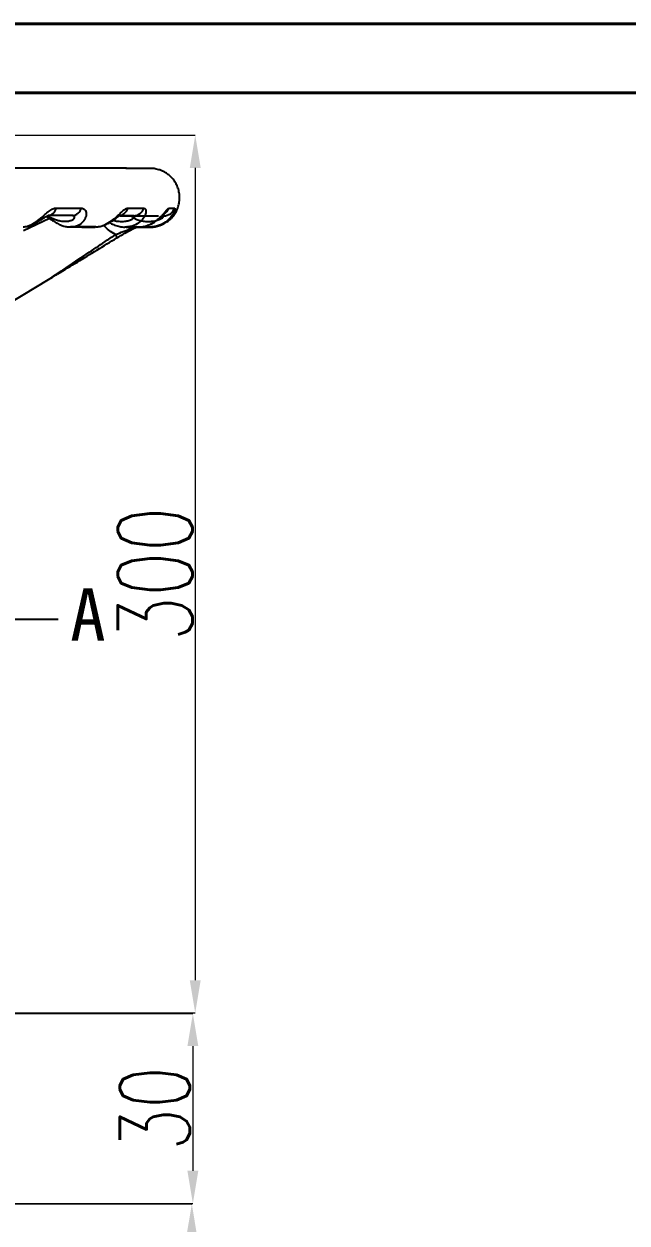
# Model space of a CAD drawing. Header units: millimetres. Extents: x 2454 to 4226, y 715 to 1968.
# Drawn here: x 3138.3 to 3322.9, y 1601.1 to 1968.4 of the extents above; entities that cross this region are included whole.
import ezdxf

# ---------------------------------------------------------------- set-up
doc = ezdxf.new("R2010")
doc.units = ezdxf.units.MM
for name, color, linetype, lineweight in [('AM_5', 3, 'Continuous', 25), ('AM_BOR', 7, 'Continuous', 50), ('文字', 7, 'Continuous', 13), ('标注', 3, 'Continuous', 13), ('粗实线', 7, 'Continuous', 40)]:
    doc.layers.add(name, color=color, linetype=linetype, lineweight=lineweight)
doc.layers.add('layer 1', color=7, linetype='Continuous')
doc.styles.add('SLDTEXTSTYLE1', font='txt.shx', dxfattribs={"width": 0.7, "bigfont": 'gbcbig.shx'})
doc.styles.add('STYLE1', font='txt.shx', dxfattribs={"width": 0.8, "height": 3, "bigfont": 'hzdx.shx'})
doc.dimstyles.new('SLDDIMSTYLE12$0', dxfattribs={"dimtxt": 12, "dimasz": 10, "dimexe": 0, "dimexo": 0.0625, "dimgap": 0.875, "dimtad": 1, "dimdec": 1, "dimlfac": 1.8, "dimrnd": 1e-09, "dimzin": 12, "dimdsep": 46, "dimtxsty": 'SLDTEXTSTYLE1', "dimcen": 0.09, "dimdle": 8.16, "dimclrd": 3, "dimclre": 3, "dimadec": 0, "dimazin": 3, "dimtfac": 1, "dimtdec": 1, "dimtofl": 0, "dimtmove": 0, "dimatfit": 3, "dimfxl": 0, "dimfrac": 2, "dimtolj": 1, "dimlwd": 5, "dimlwe": 5, "dimarcsym": 0})

# ---------------------------------------------------------------- blocks, each defined once
blk = doc.blocks.new('*D48')
at = {"layer": 'Defpoints', "color": 0, "transparency": 16777216}
for p in [(3045.7, 1934.27), (3087.52, 1665.43), (3190.72, 1665.43)]:
    blk.add_point(p, dxfattribs=at)
at = {"layer": '标注', "color": 3, "lineweight": 5, "transparency": 16777216}
blk.add_line((3045.76, 1934.27), (3190.72, 1934.27), dxfattribs=at)
at = {"layer": '标注', "color": 3, "linetype": 'Continuous', "lineweight": 5, "transparency": 16777216}
for p, q in [((3190.72, 1924.27), (3190.72, 1675.43)), ((3087.59, 1665.43), (3190.72, 1665.43))]:
    blk.add_line(p, q, dxfattribs=at)
at = {"layer": '标注', "color": 3, "transparency": 16777216}
for points in [[(3189.05, 1924.27), (3192.39, 1924.27), (3190.72, 1934.27)], [(3189.05, 1675.43), (3192.39, 1675.43), (3190.72, 1665.43)]]:
    blk.add_solid(points, dxfattribs=at)
at = {"layer": '标注', "color": 0, "transparency": 16777216, "insert": (3178.42, 1799.85), "char_height": 10, "attachment_point": 5, "rotation": 90, "style": 'SLDTEXTSTYLE1'}
blk.add_mtext('\\A1;{\\H2.28571x;300}', dxfattribs=at)
blk = doc.blocks.new('*D49')
at = {"layer": 'Defpoints', "color": 0, "transparency": 16777216}
for p in [(3088.86, 1665.26), (3089.76, 1607.09), (3189.99, 1607.09)]:
    blk.add_point(p, dxfattribs=at)
at = {"layer": '标注', "color": 3, "lineweight": 5, "transparency": 16777216}
blk.add_line((3088.93, 1665.26), (3189.99, 1665.26), dxfattribs=at)
at = {"layer": '标注', "color": 3, "linetype": 'Continuous', "lineweight": 5, "transparency": 16777216}
for p, q in [((3189.99, 1655.26), (3189.99, 1617.09)), ((3089.82, 1607.09), (3189.99, 1607.09))]:
    blk.add_line(p, q, dxfattribs=at)
at = {"layer": '标注', "color": 3, "transparency": 16777216}
for points in [[(3188.33, 1655.26), (3191.66, 1655.26), (3189.99, 1665.26)], [(3188.33, 1617.09), (3191.66, 1617.09), (3189.99, 1607.09)]]:
    blk.add_solid(points, dxfattribs=at)
at = {"layer": '标注', "color": 0, "transparency": 16777216, "insert": (3178.4, 1636.18), "char_height": 10, "attachment_point": 5, "rotation": 90, "style": 'SLDTEXTSTYLE1'}
blk.add_mtext('\\A1;{\\H2.14286x;30}', dxfattribs=at)
blk = doc.blocks.new('*D65')
at = {"layer": 'AM_5', "color": 3, "lineweight": 5, "transparency": 16777216}
blk.add_line((3090.07, 1607.09), (3189.68, 1606.89), dxfattribs=at)
at = {"layer": 'AM_5', "color": 3, "linetype": 'Continuous', "lineweight": 5, "transparency": 16777216}
for p, q in [((3189.66, 1596.89), (3189.4, 1468.92)), ((3039.87, 1459.22), (3189.38, 1458.92))]:
    blk.add_line(p, q, dxfattribs=at)
at = {"layer": 'AM_5', "color": 3, "transparency": 16777216}
for points in [[(3187.99, 1596.9), (3191.33, 1596.89), (3189.68, 1606.89)], [(3187.73, 1468.92), (3191.07, 1468.91), (3189.38, 1458.92)]]:
    blk.add_solid(points, dxfattribs=at)
at = {"layer": 'Defpoints', "color": 0, "transparency": 16777216}
for p in [(3090.01, 1607.09), (3039.8, 1459.22), (3189.38, 1458.92)]:
    blk.add_point(p, dxfattribs=at)
at = {"layer": 'AM_5', "color": 0, "transparency": 16777216, "insert": (3182.65, 1532.92), "char_height": 12, "attachment_point": 5, "rotation": 89.8839, "style": 'SLDTEXTSTYLE1'}
blk.add_mtext('\\A1;148', dxfattribs=at)
blk = doc.blocks.new('rA3')
at = {"layer": '粗实线'}
for p, q in [((753.384, 421.26), (333.384, 421.26)), ((748.384, 416.26), (358.384, 416.26))]:
    blk.add_line(p, q, dxfattribs=at)

msp = doc.modelspace()

# ---------------------------------------------------------------- linework, layer by layer
at = {"color": 7, "linetype": 'Continuous', "lineweight": 25}
for p, q in [((3138.007, 1906.214), (3138.403, 1906.258)), ((3146.128, 1908.77), (3138.097, 1904.959)), ((3152.825, 1906.185), (3152.535, 1906.194)), ((3152.985, 1906.194), (3152.546, 1906.255)), ((3167.708, 1909.624), (3171.871, 1909.615)), ((3169.808, 1906.164), (3169.533, 1906.219)), ((3171.032, 1909.617), (3179.46, 1909.599)), ((3177.298, 1906.154), (3177.195, 1906.202)), ((3169.637, 1906.153), (3169.207, 1906.163)), ((3106.212, 1866.294), (3145.793, 1890.076))]:
    msp.add_line(p, q, dxfattribs=at)
at = {"color": 7, "linetype": 'Continuous', "lineweight": 25, "flags": 128}
for points in [[(3148.206, 1911.984), (3149.207, 1911.982), (3150.196, 1911.98), (3151.174, 1911.978), (3152.139, 1911.976), (3153.092, 1911.974), (3154.033, 1911.972), (3154.962, 1911.97), (3155.878, 1911.968)], [(3170.099, 1911.938), (3170.763, 1911.936), (3171.413, 1911.935), (3172.048, 1911.934), (3172.67, 1911.932), (3173.277, 1911.931), (3173.87, 1911.93), (3174.449, 1911.929), (3175.013, 1911.927)], [(3182.623, 1911.911), (3182.904, 1911.911), (3183.17, 1911.91), (3183.421, 1911.91), (3183.656, 1911.909), (3183.876, 1911.909), (3184.081, 1911.908), (3184.27, 1911.908), (3184.443, 1911.907)], [(3153.157, 1909.655), (3152.261, 1909.657), (3151.353, 1909.659), (3150.433, 1909.661), (3149.501, 1909.663), (3148.557, 1909.665), (3147.601, 1909.667), (3146.633, 1909.669), (3145.654, 1909.671)], [(3171.871, 1909.615), (3171.319, 1909.617), (3170.753, 1909.618), (3170.174, 1909.619), (3169.58, 1909.62), (3168.972, 1909.622), (3168.35, 1909.623), (3167.786, 1909.624)], [(3181.094, 1909.596), (3180.924, 1909.596), (3180.739, 1909.597), (3180.676, 1909.597)]]:
    msp.add_lwpolyline(points, dxfattribs=at)
at = {"color": 7, "linetype": 'Continuous', "lineweight": 25}
for centre, radius, start, end in [((3145.385, 1912.532), 2.874, 275.38119, 349.01323), ((3152.953, 1912.652), 3.004, 273.90363, 346.83852), ((3166.884, 1912.97), 3.376, 284.23871, 342.20087), ((3171.81, 1912.989), 3.375, 271.03871, 341.65604), ((3181.096, 1913.176), 3.58, 269.96866, 339.24884), ((3179.266, 1913.168), 3.585, 302.26602, 339.47405), ((3163.499, 1902.169), 3.331, 11.90683, 30.83204)]:
    msp.add_arc(centre, radius, start, end, dxfattribs=at)
for points, knots in [([(3176.936, 1924.127), (3176.936, 1924.127), (3176.943, 1924.127), (3176.895, 1924.127), (3176.741, 1924.127), (3176.275, 1924.128), (3175.503, 1924.13), (3174.445, 1924.132), (3173.107, 1924.135), (3171.492, 1924.138), (3169.604, 1924.142), (3167.446, 1924.147), (3165.022, 1924.152), (3162.338, 1924.158), (3159.397, 1924.164), (3156.208, 1924.171), (3152.775, 1924.178), (3149.105, 1924.186), (3145.205, 1924.194), (3141.084, 1924.203), (3136.75, 1924.212), (3132.21, 1924.222), (3127.474, 1924.232), (3122.551, 1924.243), (3117.451, 1924.253), (3112.184, 1924.265), (3106.76, 1924.276), (3101.191, 1924.288), (3095.486, 1924.3), (3089.657, 1924.313), (3083.716, 1924.326), (3077.675, 1924.338), (3071.545, 1924.352), (3065.338, 1924.365), (3059.066, 1924.378), (3052.743, 1924.392), (3046.38, 1924.405), (3039.99, 1924.419), (3033.585, 1924.433), (3027.179, 1924.446), (3020.783, 1924.46), (3014.411, 1924.474), (3008.074, 1924.487), (3001.786, 1924.501), (2995.559, 1924.514), (2989.405, 1924.527), (2983.336, 1924.54), (2977.364, 1924.553), (2971.501, 1924.565), (2965.758, 1924.578), (2960.147, 1924.59), (2954.679, 1924.601), (2949.365, 1924.613), (2944.214, 1924.624), (2939.238, 1924.635), (2934.446, 1924.645), (2929.847, 1924.655), (2925.45, 1924.664), (2921.265, 1924.673), (2917.299, 1924.682), (2913.561, 1924.69), (2910.057, 1924.697), (2906.794, 1924.704), (2903.78, 1924.711), (2901.019, 1924.717), (2898.517, 1924.722), (2896.28, 1924.727), (2894.311, 1924.731), (2892.615, 1924.735), (2891.195, 1924.738), (2890.053, 1924.74), (2889.193, 1924.742), (2888.613, 1924.743), (2888.392, 1924.744), (2888.338, 1924.744), (2888.338, 1924.744), (2888.338, 1924.744)], [0, 0, 0, 0, 0.0001783, 0.0043151, 0.0155898, 0.0295797, 0.0437563, 0.057945, 0.0721359, 0.0863275, 0.1005193, 0.1147112, 0.1289033, 0.1430953, 0.1572874, 0.1714795, 0.1856716, 0.1998637, 0.2140558, 0.228248, 0.2424401, 0.2566322, 0.2708243, 0.2850165, 0.2992086, 0.3134008, 0.3275929, 0.341785, 0.3559772, 0.3701693, 0.3843614, 0.3985536, 0.4127457, 0.4269379, 0.44113, 0.4553221, 0.4695143, 0.4837064, 0.4978986, 0.5120907, 0.5262829, 0.540475, 0.5546671, 0.5688593, 0.5830514, 0.5972436, 0.6114357, 0.6256278, 0.63982, 0.6540121, 0.6682043, 0.6823964, 0.6965885, 0.7107807, 0.7249728, 0.739165, 0.7533571, 0.7675492, 0.7817413, 0.7959335, 0.8101256, 0.8243177, 0.8385098, 0.8527019, 0.866894, 0.8810861, 0.8952782, 0.9094702, 0.9236622, 0.937854, 0.9520457, 0.9662368, 0.9804265, 0.9946094, 0.9989865, 1, 1, 1, 1]), ([(3177.534, 1906.151), (3177.589, 1906.153), (3177.882, 1906.169), (3178.665, 1906.277), (3179.722, 1906.539), (3180.936, 1907.038), (3182.008, 1907.658), (3183.065, 1908.499), (3184.001, 1909.501), (3184.811, 1910.702), (3185.431, 1912.053), (3185.824, 1913.509), (3185.973, 1915.05), (3185.853, 1916.595), (3185.476, 1918.068), (3184.899, 1919.383), (3184.167, 1920.528), (3183.325, 1921.499), (3182.412, 1922.295), (3181.47, 1922.922), (3180.537, 1923.392), (3179.651, 1923.721), (3178.849, 1923.931), (3178.167, 1924.049), (3177.634, 1924.103), (3177.287, 1924.121), (3177.097, 1924.126), (3177.03, 1924.126), (3177.005, 1924.127), (3176.987, 1924.127), (3176.97, 1924.127), (3176.954, 1924.127), (3176.945, 1924.127), (3176.898, 1924.127), (3176.691, 1924.128), (3176.146, 1924.129), (3175.31, 1924.131), (3174.193, 1924.133), (3172.797, 1924.136), (3171.126, 1924.14), (3169.181, 1924.144), (3166.968, 1924.149), (3164.49, 1924.154), (3161.753, 1924.16), (3158.76, 1924.166), (3155.52, 1924.173), (3152.037, 1924.181), (3148.32, 1924.189), (3144.374, 1924.197), (3140.208, 1924.206), (3135.831, 1924.215), (3131.249, 1924.225), (3126.476, 1924.235), (3121.509, 1924.246), (3117.311, 1924.255), (3114.714, 1924.261), (3113.889, 1924.262)], [0, 0, 0, 0, 0.00097675, 0.00524719, 0.01410909, 0.02036295, 0.02866209, 0.03614793, 0.04443331, 0.0530742, 0.06192365, 0.07088777, 0.07990913, 0.0894604, 0.09845343, 0.10695701, 0.11501908, 0.1226551, 0.12985784, 0.13660012, 0.14283405, 0.14848813, 0.15346373, 0.15763431, 0.16085699, 0.16300826, 0.16389987, 0.16419409, 0.1644071, 0.16466636, 0.16511883, 0.16623022, 0.17025643, 0.18249198, 0.21876277, 0.25707482, 0.29525852, 0.33343013, 0.3715988, 0.40976642, 0.44793357, 0.48610048, 0.52426726, 0.56243394, 0.60060058, 0.63876718, 0.67693375, 0.71510031, 0.75326685, 0.79143338, 0.8295999, 0.86776642, 0.90593293, 0.94409944, 0.98226595, 1, 1, 1, 1]), ([(3138.158, 1906.223), (3138.471, 1906.263), (3139.408, 1906.381), (3141.043, 1907.077), (3142.918, 1908.406), (3144.558, 1909.869), (3145.765, 1910.898), (3146.768, 1911.579), (3147.531, 1911.934), (3148.034, 1911.972), (3148.206, 1911.984)], [0, 0, 0, 0, 0.0931327, 0.2789445, 0.4663848, 0.6353624, 0.766203, 0.8306864, 0.9424253, 1, 1, 1, 1]), ([(3155.878, 1911.968), (3156.185, 1911.91), (3156.606, 1911.831), (3157.162, 1911.238), (3157.37, 1910.6), (3157.352, 1909.556), (3156.979, 1908.375), (3155.749, 1907.046), (3154.283, 1906.354), (3153.304, 1906.234), (3152.985, 1906.194)], [0, 0, 0, 0, 0.1241401, 0.169797, 0.3302948, 0.3654702, 0.5351398, 0.7233478, 0.9099206, 1, 1, 1, 1]), ([(3160.286, 1906.18), (3160.635, 1906.22), (3161.726, 1906.342), (3163.577, 1907.029), (3165.602, 1908.358), (3167.211, 1909.82), (3168.267, 1910.85), (3169.073, 1911.531), (3169.641, 1911.887), (3169.983, 1911.925), (3170.099, 1911.938)], [0, 0, 0, 0, 0.0880306, 0.2748876, 0.4633822, 0.6333103, 0.7648871, 0.8297336, 0.9421013, 1, 1, 1, 1]), ([(3175.013, 1911.927), (3175.191, 1911.87), (3175.435, 1911.79), (3175.656, 1911.199), (3175.631, 1910.562), (3175.296, 1909.517), (3174.607, 1908.338), (3172.996, 1907.009), (3171.259, 1906.328), (3170.152, 1906.203), (3169.808, 1906.164)], [0, 0, 0, 0, 0.12488752, 0.17081931, 0.33228366, 0.36767049, 0.53836219, 0.72770383, 0.91540052, 1, 1, 1, 1]), ([(3173.735, 1906.157), (3174.088, 1906.196), (3175.249, 1906.323), (3177.184, 1907), (3179.221, 1908.329), (3180.691, 1909.792), (3181.524, 1910.822), (3182.078, 1911.504), (3182.413, 1911.86), (3182.569, 1911.898), (3182.623, 1911.911)], [0, 0, 0, 0, 0.0824049, 0.2704144, 0.4600715, 0.6310477, 0.7634363, 0.8286829, 0.9417441, 1, 1, 1, 1]), ([(3173.896, 1906.197), (3174.052, 1906.203), (3174.714, 1906.23), (3175.852, 1906.532), (3177.239, 1907.075), (3178.474, 1907.798), (3179.506, 1908.581), (3180.311, 1909.32), (3180.827, 1909.846), (3181.137, 1910.16), (3181.176, 1910.197), (3181.193, 1910.212)], [0, 0, 0, 0, 0.0479389, 0.2035287, 0.3554062, 0.5025097, 0.6426638, 0.766527, 0.8743782, 0.9468742, 1, 1, 1, 1]), ([(3184.443, 1911.907), (3184.48, 1911.85), (3184.531, 1911.771), (3184.401, 1911.18), (3184.146, 1910.544), (3183.516, 1909.5), (3182.558, 1908.321), (3180.674, 1906.992), (3178.792, 1906.322), (3177.638, 1906.192), (3177.298, 1906.154)], [0, 0, 0, 0, 0.1256744, 0.1718955, 0.3343775, 0.3699869, 0.5417546, 0.7322897, 0.9211696, 1, 1, 1, 1]), ([(3138.318, 1906.253), (3138.62, 1906.279), (3139.358, 1906.342), (3140.513, 1906.71), (3141.75, 1907.279), (3142.863, 1907.954), (3143.799, 1908.588), (3144.539, 1909.089), (3145.099, 1909.425), (3145.484, 1909.614), (3145.674, 1909.67), (3145.67, 1909.669), (3145.669, 1909.668)], [0, 0, 0, 0, 0.100529, 0.245172, 0.3921432, 0.535495, 0.648364, 0.7375603, 0.8174612, 0.8814442, 0.9457488, 1, 1, 1, 1]), ([(3145.15, 1909.443), (3145.298, 1909.346), (3145.635, 1909.126), (3146.349, 1908.609), (3147.279, 1907.958), (3148.457, 1907.243), (3149.791, 1906.646), (3151.172, 1906.255), (3152.074, 1906.207), (3152.507, 1906.184)], [0, 0, 0, 0, 0.0818386, 0.1870462, 0.3207536, 0.4817238, 0.6671961, 0.8400516, 1, 1, 1, 1]), ([(3145.371, 1909.585), (3145.39, 1909.582), (3145.612, 1909.546), (3145.894, 1909.397), (3146.405, 1909.15), (3146.994, 1908.846), (3147.998, 1908.408), (3149.152, 1908.067), (3150.396, 1907.897), (3151.61, 1907.932), (3152.676, 1908.163), (3153.466, 1908.551), (3153.85, 1909.014), (3153.826, 1909.336), (3153.641, 1909.557), (3153.413, 1909.647), (3153.198, 1909.654), (3153.157, 1909.655)], [0, 0, 0, 0, 0.0061698, 0.0750329, 0.0759225, 0.1437241, 0.2227369, 0.3212781, 0.4341772, 0.5485411, 0.6551962, 0.7529502, 0.8317005, 0.8936111, 0.9192949, 0.9846359, 1, 1, 1, 1]), ([(3152.546, 1906.255), (3152.61, 1906.223), (3152.683, 1906.187), (3152.81, 1906.185), (3152.825, 1906.185)], [0, 0, 0, 0, 0.8864466, 1, 1, 1, 1]), ([(3152.766, 1906.178), (3153.873, 1906.176), (3155.191, 1906.173), (3156.373, 1906.17), (3156.563, 1906.17)], [0, 0, 0, 0, 0.8395252, 1, 1, 1, 1]), ([(3152.825, 1906.185), (3153.526, 1906.183), (3156.125, 1906.178), (3158.431, 1906.174), (3160.114, 1906.171)], [0, 0, 0, 0, 0.2701139, 1, 1, 1, 1]), ([(3160.286, 1906.18), (3159.144, 1906.183), (3156.858, 1906.187), (3154.277, 1906.192), (3152.985, 1906.194)], [0, 0, 0, 0, 0.4994057, 1, 1, 1, 1]), ([(3156.563, 1906.17), (3157.466, 1906.168), (3158.581, 1906.166), (3159.569, 1906.164), (3159.757, 1906.163)], [0, 0, 0, 0, 0.8100544, 1, 1, 1, 1]), ([(3160.331, 1906.195), (3160.39, 1906.195), (3160.924, 1906.192), (3161.931, 1906.422), (3163.304, 1906.879), (3164.576, 1907.533), (3165.685, 1908.254), (3166.576, 1908.919), (3167.208, 1909.398), (3167.585, 1909.661), (3167.732, 1909.743), (3167.713, 1909.734), (3167.708, 1909.732)], [0, 0, 0, 0, 0.0192012, 0.1754167, 0.329055, 0.4826519, 0.6249682, 0.747251, 0.8470448, 0.9212091, 0.9803455, 1, 1, 1, 1]), ([(3166.359, 1903.877), (3165.626, 1904.276), (3164.267, 1905.016), (3163.19, 1906.175), (3162.695, 1906.709)], [0, 0, 0, 0, 0.5400136, 1, 1, 1, 1]), ([(3164.47, 1907.509), (3164.866, 1907.291), (3165.734, 1906.814), (3167.189, 1906.36), (3168.39, 1906.128), (3169.054, 1906.164), (3169.197, 1906.172)], [0, 0, 0, 0, 0.26980078, 0.59237494, 0.91206658, 1, 1, 1, 1]), ([(3165.653, 1908.252), (3165.861, 1908.189), (3166.549, 1907.984), (3167.734, 1907.868), (3169.13, 1907.893), (3170.398, 1908.126), (3171.4, 1908.512), (3172.005, 1908.975), (3172.16, 1909.297), (3172.14, 1909.517), (3172.029, 1909.608), (3171.896, 1909.614), (3171.871, 1909.615)], [0, 0, 0, 0, 0.0672604, 0.2224125, 0.379578, 0.52615, 0.6604896, 0.7687132, 0.8537946, 0.8890905, 0.9788858, 1, 1, 1, 1]), ([(3169.533, 1906.219), (3169.546, 1906.188), (3169.56, 1906.154), (3169.631, 1906.153), (3169.637, 1906.153)], [0, 0, 0, 0, 0.9110663, 1, 1, 1, 1]), ([(3171.032, 1909.617), (3171.082, 1909.598), (3171.186, 1909.558), (3171.43, 1909.343), (3171.759, 1909.096), (3172.205, 1908.793), (3173.163, 1908.355), (3174.413, 1908.014), (3175.861, 1907.843), (3177.347, 1907.878), (3178.73, 1908.108), (3179.875, 1908.494), (3180.66, 1908.957), (3180.983, 1909.278), (3181.131, 1909.498), (3181.144, 1909.588), (3181.102, 1909.595), (3181.094, 1909.596)], [0, 0, 0, 0, 0.0596896, 0.1248433, 0.1256853, 0.1898347, 0.2645912, 0.3578247, 0.4646439, 0.5728496, 0.6737621, 0.7662528, 0.8407632, 0.8993404, 0.9236408, 0.9854633, 1, 1, 1, 1]), ([(3177.133, 1906.143), (3176.679, 1906.12), (3175.944, 1906.084), (3175.236, 1906.285), (3174.967, 1906.361)], [0, 0, 0, 0, 0.6185616, 1, 1, 1, 1]), ([(3177.195, 1906.202), (3177.158, 1906.174), (3177.119, 1906.143), (3177.133, 1906.143), (3177.133, 1906.143)], [0, 0, 0, 0, 0.9502399, 1, 1, 1, 1]), ([(3145.792, 1890.076), (3146.752, 1890.657), (3151.709, 1893.657), (3158.722, 1897.921), (3164.706, 1901.596), (3166.758, 1902.857)], [0, 0, 0, 0, 0.1363421, 0.7038763, 1, 1, 1, 1]), ([(3145.793, 1890.076), (3147.247, 1891.051), (3151.403, 1893.837), (3157.425, 1897.878), (3162.539, 1901.312), (3165.24, 1903.125), (3166.072, 1903.684), (3166.359, 1903.877)], [0, 0, 0, 0, 0.2120623, 0.60603111, 0.87852356, 0.95813809, 1, 1, 1, 1]), ([(3166.359, 1903.877), (3167.108, 1904.179), (3168.663, 1904.807), (3170.717, 1905.527), (3171.95, 1905.993), (3172.341, 1906.141)], [0, 0, 0, 0, 0.3878127, 0.806041, 1, 1, 1, 1]), ([(3166.758, 1902.857), (3167.548, 1903.326), (3168.897, 1904.129), (3170.946, 1905.237), (3172.133, 1905.85), (3172.733, 1906.161)], [0, 0, 0, 0, 0.4110027, 0.7022016, 1, 1, 1, 1]), ([(3169.637, 1906.153), (3170.367, 1906.152), (3171.828, 1906.149), (3173.013, 1906.148), (3173.558, 1906.147), (3173.561, 1906.147)], [0, 0, 0, 0, 0.4980568, 0.9972921, 1, 1, 1, 1]), ([(3169.665, 1906.142), (3170.234, 1906.141), (3171.448, 1906.138), (3172.556, 1906.136), (3173.043, 1906.135), (3173.084, 1906.135)], [0, 0, 0, 0, 0.4463088, 0.9539194, 1, 1, 1, 1]), ([(3173.735, 1906.157), (3173.164, 1906.158), (3172.021, 1906.16), (3170.546, 1906.162), (3169.808, 1906.164)], [0, 0, 0, 0, 0.4994045, 1, 1, 1, 1]), ([(3173.322, 1906.135), (3173.559, 1906.134), (3174.28, 1906.133), (3175.183, 1906.131), (3176.067, 1906.129), (3176.408, 1906.128), (3176.579, 1906.128)], [0, 0, 0, 0, 0.1395471, 0.4263815, 0.7132058, 1, 1, 1, 1]), ([(3176.889, 1906.127), (3176.896, 1906.127), (3176.904, 1906.127), (3176.875, 1906.127), (3176.853, 1906.127), (3176.814, 1906.128), (3176.714, 1906.129), (3176.492, 1906.137), (3176.292, 1906.145), (3176.164, 1906.159), (3176.163, 1906.16)], [0, 0, 0, 0, 0.4409261, 0.5128216, 0.5613758, 0.587914, 0.6257666, 0.7597683, 0.9971665, 1, 1, 1, 1]), ([(3176.57, 1906.128), (3176.607, 1906.128), (3176.82, 1906.127), (3176.882, 1906.127), (3176.911, 1906.127), (3176.923, 1906.127), (3176.936, 1906.127), (3176.962, 1906.127), (3176.992, 1906.127), (3177.062, 1906.128), (3177.2, 1906.13), (3177.318, 1906.138), (3177.389, 1906.142)], [0, 0, 0, 0, 0.1351514, 0.7838707, 0.8921914, 0.9301529, 0.9477689, 0.9540934, 0.9586499, 0.9639183, 0.9783602, 1, 1, 1, 1]), ([(3177.133, 1906.143), (3177.139, 1906.143), (3177.365, 1906.143), (3177.382, 1906.143), (3177.398, 1906.144)], [0, 0, 0, 0, 0.025299, 1, 1, 1, 1]), ([(3177.534, 1906.155), (3177.543, 1906.155), (3177.555, 1906.154), (3177.344, 1906.154), (3177.298, 1906.154)], [0, 0, 0, 0, 0.7843203, 1, 1, 1, 1])]:
    msp.add_open_spline(points, degree=3, knots=knots, dxfattribs=at)
at = {"layer": 'layer 1'}
msp.add_line((3135.197, 1786.016), (3148.792, 1786.016), dxfattribs=at)

# ---------------------------------------------------------------- block references
at = {"layer": 'AM_BOR', "xscale": 4.21875, "yscale": 4.21875, "zscale": 4.21875}
msp.add_blockref('rA3', (1047.891, 191.169), dxfattribs=at)

# ---------------------------------------------------------------- texts
at = {"layer": '文字', "insert": (3157.863, 1787.475), "char_height": 16, "width": 240, "attachment_point": 5, "style": 'STYLE1'}
msp.add_mtext('\\pt176;{\\fSimSun|b0|i0|c134|p2;\\W1;A}', dxfattribs=at)

# ---------------------------------------------------------------- dimensions: what is measured, and where the dimension line sits
at = {"layer": 'AM_5'}
dim = msp.add_linear_dim(base=(3189.379, 1458.915), p1=(3090.006, 1607.094), p2=(3039.803, 1459.218), angle=89.88391, dimstyle='SLDDIMSTYLE12$0', override={"dimlfac": 1, "dimpost": ''}, dxfattribs=at)
dim.commit()
dim.dimension.update_dxf_attribs({"geometry": '*D65', "text_midpoint": (3182.654, 1532.918)})
at = {"layer": '标注'}
for base, p1, p2, text, picture, middle in [((3190.72, 1665.434), (3045.699, 1934.269), (3087.523, 1665.434), '{\\H2.28571x;300}', '*D48', (3178.416, 1799.851)), ((3189.994, 1607.095), (3088.864, 1665.256), (3089.756, 1607.095), '{\\H2.14286x;30}', '*D49', (3178.405, 1636.175))]:
    dim = msp.add_linear_dim(base=base, p1=p1, p2=p2, angle=90, text=text, dimstyle='SLDDIMSTYLE12$0', override={"dimtxt": 10, "dimtdec": 3, "dimtzin": 0}, dxfattribs=at)
    dim.commit()
    dim.dimension.update_dxf_attribs({"geometry": picture, "text_midpoint": middle})

doc.saveas('drawing.dxf')
